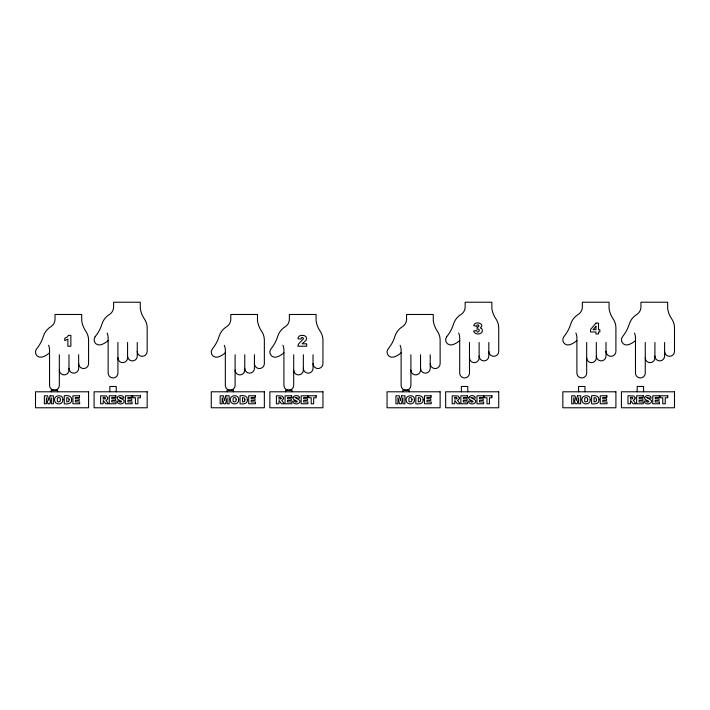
<?xml version="1.0" encoding="UTF-8"?>
<svg xmlns="http://www.w3.org/2000/svg" width="710" height="710" viewBox="0 0 710 710"><rect width="100%" height="100%" fill="white"/><g stroke="black" fill="none" stroke-linecap="round" stroke-linejoin="round"><path stroke-width="1.06" d="M664.596 342.486L664.596 356.047A4.837 4.837 0 0 1 659.75 360.884A4.837 4.837 0 0 1 654.913 356.047M654.913 342.486L654.913 357.805A4.819 4.819 0 0 1 650.085 362.632A4.819 4.819 0 0 1 645.266 357.805M645.266 342.486L645.266 373.052A4.89 4.89 0 0 1 640.376 377.942A4.89 4.89 0 0 1 635.485 373.052L635.485 337.951A12.381 12.381 0 0 0 634.465 333.034M643.571 391.796L643.571 386.462L637.181 386.462L637.181 391.796M606.003 342.486L606.003 356.047A4.837 4.837 0 0 1 601.157 360.884A4.837 4.837 0 0 1 596.32 356.047M596.32 342.486L596.32 357.805A4.819 4.819 0 0 1 591.492 362.632A4.819 4.819 0 0 1 586.673 357.805M586.673 342.486L586.673 373.052A4.89 4.89 0 0 1 581.783 377.942A4.89 4.89 0 0 1 576.893 373.052L576.893 337.951A12.381 12.381 0 0 0 575.872 333.034M584.978 391.796L584.978 386.462L578.588 386.462L578.588 391.796M488.808 342.486L488.808 356.047A4.837 4.837 0 0 1 483.971 360.884A4.837 4.837 0 0 1 479.126 356.047M479.126 342.486L479.126 357.805A4.819 4.819 0 0 1 474.307 362.632A4.819 4.819 0 0 1 469.487 357.805M469.487 342.486L469.487 373.052A4.89 4.89 0 0 1 464.597 377.942A4.89 4.89 0 0 1 459.707 373.052L459.707 337.951A12.381 12.381 0 0 0 458.687 333.034M467.792 391.796L467.792 386.462L461.393 386.462L461.393 391.796M430.216 354.743L430.216 368.295A4.837 4.837 0 0 1 425.379 373.14A4.837 4.837 0 0 1 420.533 368.295M420.533 354.743L420.533 370.061A4.819 4.819 0 0 1 415.714 374.88A4.819 4.819 0 0 1 410.895 370.061M410.895 354.743L410.895 385.308A4.89 4.89 0 0 1 406.005 390.198A4.89 4.89 0 0 1 401.114 385.308L401.114 350.199A12.381 12.381 0 0 0 400.094 345.291M409.2 391.796L409.2 390.198L402.801 390.198L402.801 391.796M313.03 354.743L313.03 368.295A4.837 4.837 0 0 1 308.193 373.14A4.837 4.837 0 0 1 303.347 368.295M303.347 354.743L303.347 370.061A4.819 4.819 0 0 1 298.528 374.88A4.819 4.819 0 0 1 293.7 370.061M293.7 354.743L293.7 385.308A4.89 4.89 0 0 1 288.81 390.198A4.89 4.89 0 0 1 283.92 385.308L283.92 350.199A12.381 12.381 0 0 0 282.908 345.291M292.014 391.796L292.014 390.198L285.615 390.198L285.615 391.796M254.437 354.743L254.437 368.295A4.837 4.837 0 0 1 249.6 373.14A4.837 4.837 0 0 1 244.755 368.295M244.755 354.743L244.755 370.061A4.819 4.819 0 0 1 239.936 374.88A4.819 4.819 0 0 1 235.108 370.061M235.108 354.743L235.108 385.308A4.89 4.89 0 0 1 230.217 390.198A4.89 4.89 0 0 1 225.327 385.308L225.327 350.199A12.381 12.381 0 0 0 224.316 345.291M233.421 391.796L233.421 390.198L227.023 390.198L227.023 391.796M137.252 342.486L137.252 356.047A4.837 4.837 0 0 1 132.415 360.884A4.837 4.837 0 0 1 127.569 356.047M127.569 342.486L127.569 357.805A4.819 4.819 0 0 1 122.75 362.632A4.819 4.819 0 0 1 117.922 357.805M117.922 342.486L117.922 373.052A4.89 4.89 0 0 1 113.032 377.942A4.89 4.89 0 0 1 108.142 373.052L108.142 337.951A12.381 12.381 0 0 0 107.13 333.034M116.227 391.796L116.227 386.462L109.837 386.462L109.837 391.796M78.659 354.743L78.659 368.295A4.837 4.837 0 0 1 73.822 373.14A4.837 4.837 0 0 1 68.977 368.295M68.977 354.743L68.977 370.061A4.819 4.819 0 0 1 64.157 374.88A4.819 4.819 0 0 1 59.329 370.061M59.329 354.743L59.329 385.308A4.89 4.89 0 0 1 54.439 390.198A4.89 4.89 0 0 1 49.549 385.308L49.549 350.199A12.381 12.381 0 0 0 48.537 345.291M57.634 391.796L57.634 390.198L51.244 390.198L51.244 391.796M78.659 363.591A4.952 4.952 0 0 0 83.611 368.543A4.952 4.952 0 0 0 88.572 363.591L88.572 340.17A15.913 15.913 0 0 0 85.786 331.18A24.85 24.85 0 0 1 81.712 320.796L81.712 314.477L55.007 314.477L55.007 319.589A8.973 8.973 0 0 1 51.315 326.423A17.226 17.226 0 0 0 43.346 336.371A36.29 36.29 0 0 1 36.529 348.965A5.165 5.165 0 0 0 42.076 357.077A18.247 18.247 0 0 0 49.549 352.755M137.252 351.344A4.952 4.952 0 0 0 142.204 356.296A4.952 4.952 0 0 0 147.165 351.344L147.165 327.913A15.913 15.913 0 0 0 144.379 318.932A24.85 24.85 0 0 1 140.305 308.548L140.305 302.229L113.6 302.229L113.6 307.341A8.973 8.973 0 0 1 109.908 314.175A17.226 17.226 0 0 0 101.938 324.115A36.29 36.29 0 0 1 95.122 336.717M108.142 340.507A18.247 18.247 0 0 1 100.669 344.82A5.165 5.165 0 0 1 95.131 336.726M254.437 363.591A4.952 4.952 0 0 0 259.39 368.543A4.952 4.952 0 0 0 264.351 363.591L264.351 340.17A15.913 15.913 0 0 0 261.564 331.18A24.85 24.85 0 0 1 257.49 320.796L257.49 314.477L230.786 314.477L230.786 319.589A8.973 8.973 0 0 1 227.093 326.423A17.226 17.226 0 0 0 219.124 336.371A36.29 36.29 0 0 1 212.308 348.965A5.165 5.165 0 0 0 217.855 357.077A18.247 18.247 0 0 0 225.327 352.755M313.03 363.591A4.952 4.952 0 0 0 317.991 368.543A4.952 4.952 0 0 0 322.943 363.591L322.943 340.17A15.913 15.913 0 0 0 320.157 331.18A24.85 24.85 0 0 1 316.092 320.796L316.092 314.477L289.378 314.477L289.378 319.589A8.973 8.973 0 0 1 285.686 326.423A17.226 17.226 0 0 0 277.716 336.371A36.29 36.29 0 0 1 270.901 348.965A5.165 5.165 0 0 0 276.447 357.077A18.247 18.247 0 0 0 283.92 352.755M430.216 363.591A4.952 4.952 0 0 0 435.177 368.543A4.952 4.952 0 0 0 440.129 363.591L440.129 340.17A15.913 15.913 0 0 0 437.351 331.18A24.85 24.85 0 0 1 433.277 320.796L433.277 314.477L406.564 314.477L406.564 319.589A8.973 8.973 0 0 1 402.872 326.423A17.226 17.226 0 0 0 394.902 336.371A36.29 36.29 0 0 1 388.086 348.965A5.165 5.165 0 0 0 393.633 357.077A18.247 18.247 0 0 0 401.114 352.755M488.808 351.344A4.952 4.952 0 0 0 493.769 356.296A4.952 4.952 0 0 0 498.722 351.344L498.722 327.913A15.913 15.913 0 0 0 495.944 318.932A24.85 24.85 0 0 1 491.87 308.548L491.87 302.229L465.156 302.229L465.156 307.341A8.973 8.973 0 0 1 461.464 314.175A17.226 17.226 0 0 0 453.495 324.115A36.29 36.29 0 0 1 446.679 336.717M459.707 340.507A18.247 18.247 0 0 1 452.226 344.82A5.165 5.165 0 0 1 446.688 336.726M664.596 351.344A4.952 4.952 0 0 0 669.548 356.296A4.952 4.952 0 0 0 674.5 351.344L674.5 327.913A15.913 15.913 0 0 0 671.722 318.932A24.85 24.85 0 0 1 667.648 308.548L667.648 302.229L640.944 302.229L640.944 307.341A8.973 8.973 0 0 1 637.243 314.175A17.226 17.226 0 0 0 629.273 324.115A36.29 36.29 0 0 1 622.457 336.717A5.165 5.165 0 0 0 628.004 344.82A18.247 18.247 0 0 0 635.485 340.507M606.003 351.344A4.952 4.952 0 0 0 610.955 356.296A4.952 4.952 0 0 0 615.907 351.344L615.907 327.913A15.913 15.913 0 0 0 613.129 318.932A24.85 24.85 0 0 1 609.056 308.548L609.056 302.229L582.351 302.229L582.351 307.341A8.973 8.973 0 0 1 578.65 314.175A17.226 17.226 0 0 0 570.68 324.115A36.29 36.29 0 0 1 563.864 336.717A5.165 5.165 0 0 0 569.411 344.82A18.247 18.247 0 0 0 576.893 340.507M60.439 399.686L60.004 401.549L58.078 401.931A1.438 1.438 0 0 1 57.35 401.23L57.35 398.354A1.464 1.464 0 0 1 58.078 397.653L59.445 397.653A1.455 1.455 0 0 1 60.181 398.337L60.439 399.686M62.906 399.721C63.412 403.511 58.353 405.215 55.815 402.925A3.71 3.71 0 0 1 54.768 401.07C52.531 395.079 63.296 393.473 62.906 399.721M236.217 399.686L235.782 401.549L233.856 401.931A1.438 1.438 0 0 1 233.129 401.23L233.129 398.354A1.464 1.464 0 0 1 233.856 397.653L235.223 397.653A1.455 1.455 0 0 1 235.96 398.337L236.217 399.686M238.684 399.721C239.19 403.511 234.131 405.215 231.593 402.925A3.71 3.71 0 0 1 230.546 401.07C228.309 395.079 239.075 393.473 238.684 399.721M411.995 399.686L411.56 401.549L409.635 401.931A1.438 1.438 0 0 1 408.907 401.23L408.907 398.354A1.464 1.464 0 0 1 409.635 397.653L411.001 397.653A1.455 1.455 0 0 1 411.738 398.337L411.995 399.686M414.462 399.721C414.977 403.511 409.91 405.215 407.371 402.925A3.71 3.71 0 0 1 406.324 401.07C404.096 395.079 414.853 393.473 414.462 399.721M587.773 399.686L587.339 401.549L585.413 401.931A1.438 1.438 0 0 1 584.685 401.23L584.685 398.354A1.464 1.464 0 0 1 585.413 397.653L586.779 397.653A1.455 1.455 0 0 1 587.516 398.337L587.773 399.686M590.241 399.721C590.755 403.511 585.688 405.215 583.15 402.925A3.71 3.71 0 0 1 582.102 401.07C579.875 395.079 590.631 393.473 590.241 399.721M69.136 399.801L68.737 401.558L66.74 401.958L66.74 397.6L68.728 398.061L69.136 399.801M244.923 399.801L244.515 401.558L242.518 401.958L242.518 397.6L244.506 398.061L244.923 399.801M420.702 399.801L420.293 401.558L418.296 401.958L418.296 397.6L420.284 398.061L420.702 399.801M596.48 399.801L596.072 401.558L594.075 401.958L594.075 397.6L596.063 398.061L596.48 399.801M71.621 399.757C72.136 403.866 67.175 404.38 64.264 403.777L64.264 395.789C67.21 395.142 72.038 395.71 71.621 399.757M247.399 399.757C247.914 403.866 242.953 404.38 240.051 403.777L240.051 395.789C242.998 395.142 247.817 395.71 247.399 399.757M423.178 399.757C423.692 403.866 418.731 404.38 415.829 403.777L415.829 395.789C418.776 395.142 423.595 395.71 423.178 399.757M598.956 399.757C599.471 403.866 594.51 404.38 591.607 403.777L591.607 395.789C594.554 395.142 599.373 395.71 598.956 399.757M477.2 327.07L477.049 329.183C481.637 327.842 477.91 335.244 476.561 330.576L473.605 330.975C474.36 334.303 478.966 334.774 481.327 332.946A3.55 3.55 0 0 0 482.409 330.407L481.762 328.65L480.342 327.913C485.755 323.724 474.599 320.272 473.765 325.712L476.561 326.209C476.357 324.301 479.587 324.452 478.851 326.334A1.349 1.349 0 0 1 477.59 327.106L477.2 327.07M107.849 398.008L107.228 399.588L105.914 400.254L108.497 403.777L105.701 403.777L103.332 400.538L103.119 403.777L100.634 403.777L100.634 395.789L106.5 395.985L107.849 398.008M283.627 398.008L283.006 399.588L281.692 400.254L284.275 403.777L281.488 403.777L279.11 400.538L278.897 403.777L276.412 403.777L276.412 395.789L282.278 395.985L283.627 398.008M459.405 398.008L458.784 399.588L457.471 400.254L460.053 403.777L457.267 403.777L454.897 400.538L454.675 403.777L452.199 403.777L452.199 395.789L458.056 395.985L459.405 398.008M635.184 398.008L634.562 399.588L633.258 400.254L635.832 403.777L633.045 403.777L630.675 400.538L630.453 403.777L627.977 403.777L627.977 395.789L633.835 395.985L635.184 398.008M117.301 397.387C115.837 400.511 125.129 401.185 120.043 402.224A1.207 1.207 0 0 1 119.378 401.487L119.262 400.99L116.919 401.132C117.07 404.416 122.031 404.78 123.735 402.597A2.538 2.538 0 0 0 124.081 400.555C123.478 399.473 115.295 395.692 121.579 398.168L123.904 398.035C123.62 394.929 118.357 394.822 117.301 397.387M293.088 397.387C291.615 400.511 300.907 401.185 295.821 402.224A1.207 1.207 0 0 1 295.165 401.487L295.041 400.99L292.697 401.132C292.848 404.416 297.818 404.78 299.522 402.597A2.538 2.538 0 0 0 299.86 400.555C299.256 399.473 291.082 395.692 297.357 398.168L299.682 398.035C299.407 394.929 294.135 394.822 293.088 397.387M468.866 397.387C467.393 400.511 476.685 401.185 471.6 402.224A1.207 1.207 0 0 1 470.943 401.487L470.828 400.99L468.476 401.132C468.627 404.416 473.597 404.78 475.301 402.597A2.538 2.538 0 0 0 475.647 400.555C475.043 399.473 466.86 395.692 473.135 398.168L475.46 398.035C475.185 394.929 469.922 394.822 468.866 397.387M644.644 397.387C643.171 400.511 652.463 401.185 647.378 402.224A1.207 1.207 0 0 1 646.721 401.487L646.606 400.99L644.254 401.132C644.405 404.416 649.375 404.78 651.079 402.597A2.538 2.538 0 0 0 651.425 400.555C650.822 399.473 642.639 395.692 648.913 398.168L651.239 398.035C650.963 394.929 645.701 394.822 644.644 397.387M306.596 338.484L306.028 340.347L302.043 343.809L306.667 343.809L306.667 346.214L297.783 346.214L298.715 343.746L303.64 338.59L302.38 337.41L301.457 337.765L300.969 339.025L298.005 338.785L298.253 337.667A2.964 2.964 0 0 1 299.957 335.759C302.336 334.907 306.489 335.226 306.596 338.484M105.364 398.203L104.814 398.913L103.119 399.02L103.119 397.396L104.769 397.449L105.364 398.203M281.142 398.203L280.592 398.913L278.897 399.02L278.897 397.396L280.548 397.449L281.142 398.203M456.929 398.203L456.37 398.913L454.675 399.02L454.675 397.396L456.326 397.449L456.929 398.203M632.708 398.203L632.148 398.913L630.453 399.02L630.453 397.396L632.104 397.449L632.708 398.203M50.117 395.789L48.875 400.644L47.623 395.789L44.375 395.789L44.375 403.777L46.398 403.777L46.398 397.68L47.952 403.777L49.78 403.777L51.342 397.68L51.342 403.777L53.365 403.777L53.365 395.789L50.117 395.789M225.895 395.789L224.653 400.644L223.401 395.789L220.153 395.789L220.153 403.777L222.177 403.777L222.177 397.68L223.73 403.777L225.558 403.777L227.12 397.68L227.12 403.777L229.144 403.777L229.144 395.789L225.895 395.789M401.674 395.789L400.431 400.644L399.18 395.789L395.931 395.789L395.931 403.777L397.955 403.777L397.955 397.68L399.508 403.777L401.336 403.777L402.898 397.68L402.898 403.777L404.922 403.777L404.922 395.789L401.674 395.789M577.452 395.789L576.209 400.644L574.958 395.789L571.71 395.789L571.71 403.777L573.733 403.777L573.733 397.68L575.286 403.777L577.123 403.777L578.677 397.68L578.677 403.777L580.7 403.777L580.7 395.789L577.452 395.789M68.426 335.386L67.113 337.072L64.77 338.235L64.77 340.667L67.876 339.114L67.876 346.214L70.867 346.214L70.867 335.386L68.426 335.386M595.93 323.13L590.542 329.538L590.542 331.978L595.93 331.978L595.93 333.966L598.512 333.966L598.512 331.978L599.843 331.978L599.843 329.68L598.512 329.68L598.512 323.13L595.93 323.13M595.93 326.325L593.081 329.68L595.93 329.68L595.93 326.325M88.572 391.796L35.5 391.796L35.5 407.771L88.572 407.771L88.572 391.796M147.165 391.796L94.093 391.796L94.093 407.771L147.165 407.771L147.165 391.796M264.351 391.796L211.278 391.796L211.278 407.771L264.351 407.771L264.351 391.796M322.943 391.796L269.871 391.796L269.871 407.771L322.943 407.771L322.943 391.796M440.129 391.796L387.056 391.796L387.056 407.771L440.129 407.771L440.129 391.796M498.722 391.796L445.649 391.796L445.649 407.771L498.722 407.771L498.722 391.796M615.907 391.796L562.835 391.796L562.835 407.771L615.907 407.771L615.907 391.796M674.5 391.796L621.428 391.796L621.428 407.771L674.5 407.771L674.5 391.796M79.529 395.789L72.908 395.789L72.908 403.777L79.644 403.777L79.644 401.966L75.384 401.966L75.384 400.396L79.227 400.396L79.227 398.763L75.384 398.763L75.384 397.493L79.529 397.493L79.529 395.789M115.899 395.789L109.278 395.789L109.278 403.777L116.014 403.777L116.014 401.966L111.754 401.966L111.754 400.396L115.597 400.396L115.597 398.763L111.754 398.763L111.754 397.493L115.899 397.493L115.899 395.789M132.016 395.789L125.404 395.789L125.404 403.777L132.14 403.777L132.14 401.966L127.88 401.966L127.88 400.396L131.723 400.396L131.723 398.763L127.88 398.763L127.88 397.493L132.016 397.493L132.016 395.789M140.411 395.789L132.903 395.789L132.903 397.76L135.424 397.76L135.424 403.777L137.891 403.777L137.891 397.76L140.411 397.76L140.411 395.789M255.307 395.789L248.695 395.789L248.695 403.777L255.431 403.777L255.431 401.966L251.162 401.966L251.162 400.396L255.005 400.396L255.005 398.763L251.162 398.763L251.162 397.493L255.307 397.493L255.307 395.789M291.677 395.789L285.056 395.789L285.056 403.777L291.792 403.777L291.792 401.966L287.532 401.966L287.532 400.396L291.375 400.396L291.375 398.763L287.532 398.763L287.532 397.493L291.677 397.493L291.677 395.789M307.794 395.789L301.182 395.789L301.182 403.777L307.918 403.777L307.918 401.966L303.658 401.966L303.658 400.396L307.501 400.396L307.501 398.763L303.658 398.763L303.658 397.493L307.794 397.493L307.794 395.789M316.19 395.789L308.69 395.789L308.69 397.76L311.202 397.76L311.202 403.777L313.669 403.777L313.669 397.76L316.19 397.76L316.19 395.789M431.085 395.789L424.473 395.789L424.473 403.777L431.21 403.777L431.21 401.966L426.941 401.966L426.941 400.396L430.784 400.396L430.784 398.763L426.941 398.763L426.941 397.493L431.085 397.493L431.085 395.789M467.455 395.789L460.843 395.789L460.843 403.777L467.579 403.777L467.579 401.966L463.31 401.966L463.31 400.396L467.153 400.396L467.153 398.763L463.31 398.763L463.31 397.493L467.455 397.493L467.455 395.789M483.581 395.789L476.96 395.789L476.96 403.777L483.696 403.777L483.696 401.966L479.436 401.966L479.436 400.396L483.279 400.396L483.279 398.763L479.436 398.763L479.436 397.493L483.581 397.493L483.581 395.789M491.968 395.789L484.468 395.789L484.468 397.76L486.98 397.76L486.98 403.777L489.456 403.777L489.456 397.76L491.968 397.76L491.968 395.789M606.864 395.789L600.252 395.789L600.252 403.777L606.988 403.777L606.988 401.966L602.728 401.966L602.728 400.396L606.571 400.396L606.571 398.763L602.728 398.763L602.728 397.493L606.864 397.493L606.864 395.789M643.233 395.789L636.621 395.789L636.621 403.777L643.358 403.777L643.358 401.966L639.089 401.966L639.089 400.396L642.932 400.396L642.932 398.763L639.089 398.763L639.089 397.493L643.233 397.493L643.233 395.789M659.359 395.789L652.738 395.789L652.738 403.777L659.475 403.777L659.475 401.966L655.215 401.966L655.215 400.396L659.058 400.396L659.058 398.763L655.215 398.763L655.215 397.493L659.359 397.493L659.359 395.789M667.746 395.789L660.247 395.789L660.247 397.76L662.767 397.76L662.767 403.777L665.234 403.777L665.234 397.76L667.746 397.76L667.746 395.789"/></g></svg>
